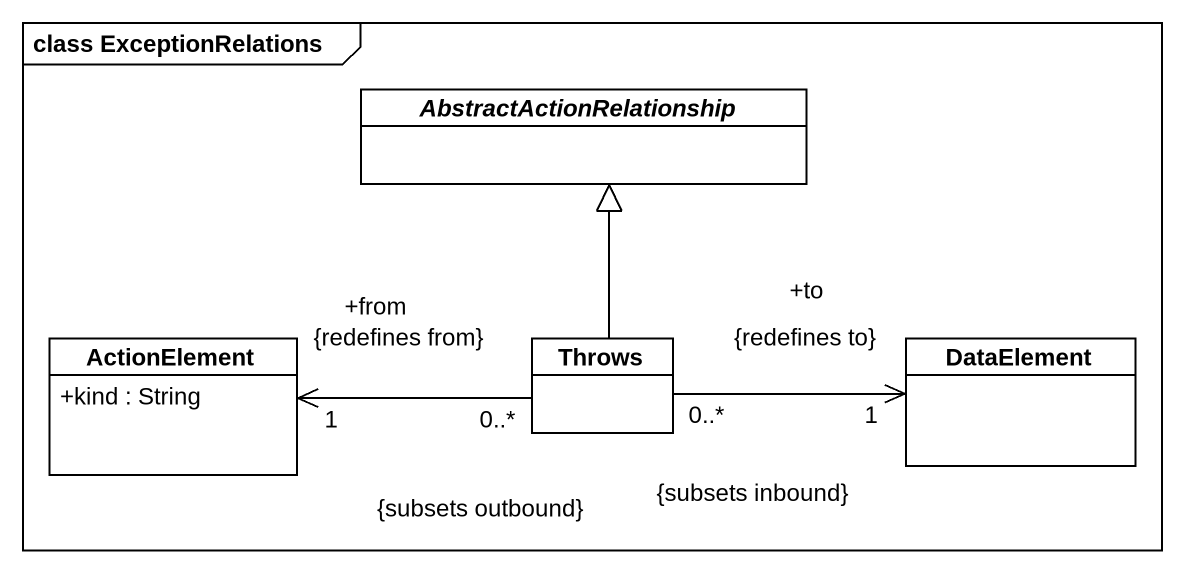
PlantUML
@startuml
mainframe class ExceptionRelations
hide circle
hide empty members
skinparam classAttributeIconSize 0
abstract class AbstractActionRelationship
class ActionElement {
  +kind : String
}
class Throws
class DataElement
Throws -up-|> AbstractActionRelationship
Throws "0..*\n{subsets outbound}" -left-> "+from\n1\n{redefines from}" ActionElement
Throws "0..*\n{subsets inbound}" -right-> "+to\n1\n{redefines to}" DataElement
@enduml
